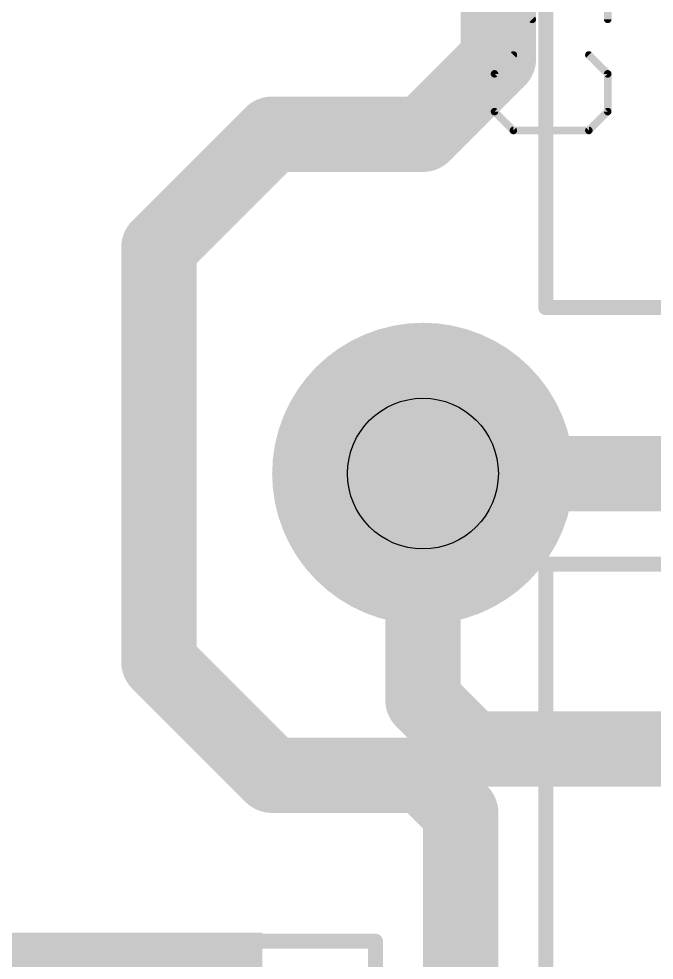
# Model space of a CAD drawing. Extents: x -26 to 81, y -15 to 33.
# Drawn here: x 8.672 to 10.812, y 9.029 to 12.2 of the extents above; entities that cross this region are included whole.
import ezdxf

# ---------------------------------------------------------------- set-up
doc = ezdxf.new("R2010")
doc.units = 0
for name, color, linetype in [('1', 12, 'CONTINUOUS'), ('16', 132, 'CONTINUOUS'), ('18', 110, 'CONTINUOUS'), ('25', 253, 'CONTINUOUS'), ('29', 253, 'CONTINUOUS'), ('39', 12, 'CONTINUOUS'), ('44', 253, 'CONTINUOUS')]:
    doc.layers.add(name, color=color, linetype=linetype)

# ---------------------------------------------------------------- blocks, each defined once
blk = doc.blocks.new('RECT')
blk.add_solid([(-0.5, -0.5), (0.5, -0.5), (-0.5, 0.5), (0.5, 0.5)])
blk = doc.blocks.new('ROUNDV')
at = {"const_width": 0.5}
blk.add_lwpolyline([(0, -0.25, 1), (0, 0.25, 1), (0, -0.25)], format="xyb", dxfattribs=at)

msp = doc.modelspace()

# ---------------------------------------------------------------- linework, layer by layer
at = {"layer": '1', "const_width": 0.254}
for points in [[(10.033, 9.906), (10.033, 10.668)], [(10.199, 9.74), (10.033, 9.906)], [(11.43, 9.74), (10.199, 9.74)]]:
    msp.add_lwpolyline(points, dxfattribs=at)
at = {"layer": '1', "const_width": 0.127}
for points in [[(10.0965, 10.668, 1), (9.9695, 10.668)], [(10.0779, 9.9509, 1), (9.9881, 9.8611)], [(9.9695, 9.906, 1), (10.0965, 9.906)], [(10.199, 9.8035, 1), (10.199, 9.6765)], [(10.1541, 9.6951, 1), (10.2439, 9.7849)]]:
    msp.add_lwpolyline(points, format="xyb", dxfattribs=at)
at = {"layer": '16', "const_width": 0.254}
for points in [[(10.287, 14.351), (10.287, 12.065)], [(10.287, 12.065), (10.033, 11.811)], [(9.525, 11.811), (9.144, 11.43)], [(10.033, 11.811), (9.525, 11.811)], [(9.144, 11.43), (9.144, 10.033)], [(10.033, 10.668), (12.192, 10.668)], [(9.144, 10.033), (9.525, 9.652)], [(9.525, 9.652), (10.033, 9.652)], [(10.033, 9.652), (10.16, 9.525)], [(10.16, 9.525), (10.16, 6.731)]]:
    msp.add_lwpolyline(points, dxfattribs=at)
at = {"layer": '16', "const_width": 0.127}
for points in [[(10.3319, 12.0201, 1), (10.2421, 12.1099)], [(10.2235, 12.065, 1), (10.3505, 12.065)], [(9.525, 11.8745, 1), (9.525, 11.7475)], [(9.5699, 11.7661, 1), (9.4801, 11.8559)], [(10.033, 11.7475, 1), (10.033, 11.8745)], [(9.9881, 11.8559, 1), (10.0779, 11.7661)], [(9.2075, 11.43, 1), (9.0805, 11.43)], [(9.0991, 11.4749, 1), (9.1889, 11.3851)], [(10.033, 10.7315, 1), (10.033, 10.6045)], [(9.1889, 10.0779, 1), (9.0991, 9.9881)], [(9.0805, 10.033, 1), (9.2075, 10.033)], [(9.525, 9.7155, 1), (9.525, 9.5885)], [(10.0779, 9.6969, 1), (9.9881, 9.6071)], [(10.033, 9.5885, 1), (10.033, 9.7155)], [(9.4801, 9.6071, 1), (9.5699, 9.6969)], [(10.2235, 9.525, 1), (10.0965, 9.525)], [(10.1151, 9.4801, 1), (10.2049, 9.5699)]]:
    msp.add_lwpolyline(points, format="xyb", dxfattribs=at)
at = {"layer": '25', "const_width": 0.0254}
for points in [[(10.6553, 12.1979), (10.6553, 12.4521)], [(10.4011, 12.1979), (10.274, 12.325)], [(10.3375, 12.0779), (10.274, 12.0144)], [(10.6553, 12.0144), (10.5917, 12.0779)], [(10.274, 12.0144), (10.274, 11.8873)], [(10.6553, 11.8873), (10.6553, 12.0144)], [(10.274, 11.8873), (10.3375, 11.8237)], [(10.5917, 11.8237), (10.6553, 11.8873)], [(10.3375, 11.8237), (10.5917, 11.8237)]]:
    msp.add_lwpolyline(points, dxfattribs=at)
at = {"layer": '25', "const_width": 0.0127}
for points in [[(10.3966, 12.1934, 1), (10.4056, 12.2024)], [(10.649, 12.1979, 1), (10.6616, 12.1979)], [(10.342, 12.0734, 1), (10.333, 12.0824)], [(10.5962, 12.0824, 1), (10.5873, 12.0734)], [(10.2803, 12.0144, 1), (10.2676, 12.0144)], [(10.2695, 12.0189, 1), (10.2785, 12.0099)], [(10.6616, 12.0144, 1), (10.649, 12.0144)], [(10.6508, 12.0099, 1), (10.6598, 12.0189)], [(10.2676, 11.8873, 1), (10.2803, 11.8873)], [(10.2785, 11.8917, 1), (10.2695, 11.8828)], [(10.649, 11.8873, 1), (10.6616, 11.8873)], [(10.6598, 11.8828, 1), (10.6508, 11.8917)], [(10.3375, 11.83, 1), (10.3375, 11.8174)], [(10.333, 11.8192, 1), (10.342, 11.8282)], [(10.5873, 11.8282, 1), (10.5962, 11.8192)], [(10.5917, 11.8174, 1), (10.5917, 11.83)]]:
    msp.add_lwpolyline(points, format="xyb", dxfattribs=at)
at = {"layer": '39', "const_width": 0.0508}
for points in [[(10.447, 11.227), (10.447, 14.173)], [(12.413, 11.227), (10.447, 11.227)], [(10.447, 7.417), (10.447, 10.363)], [(10.447, 10.363), (12.413, 10.363)], [(7.907, 9.093), (9.873, 9.093)], [(9.873, 9.093), (9.873, 6.147)]]:
    msp.add_lwpolyline(points, dxfattribs=at)
at = {"layer": '39', "const_width": 0.0254}
for points in [[(10.447, 11.2397, 1), (10.447, 11.2143)], [(10.4343, 11.227, 1), (10.4597, 11.227)], [(10.4597, 10.363, 1), (10.4343, 10.363)], [(10.447, 10.3757, 1), (10.447, 10.3503)], [(9.8857, 9.093, 1), (9.8603, 9.093)], [(9.873, 9.0803, 1), (9.873, 9.1057)]]:
    msp.add_lwpolyline(points, format="xyb", dxfattribs=at)
at = {"layer": '44'}
msp.add_circle((10.033, 10.668), 0.254, dxfattribs=at)

# ---------------------------------------------------------------- block references
at = {"layer": '18', "xscale": 1.016, "yscale": 1.016}
msp.add_blockref('ROUNDV', (10.033, 10.668), dxfattribs=at)
msp.add_blockref('ROUNDV', (10.033, 10.668), dxfattribs=at)
at = {"layer": '29', "xscale": 1.3032, "yscale": 1.2032, "rotation": 270}
msp.add_blockref('RECT', (8.89, 8.47), dxfattribs=at)

doc.saveas('drawing.dxf')
